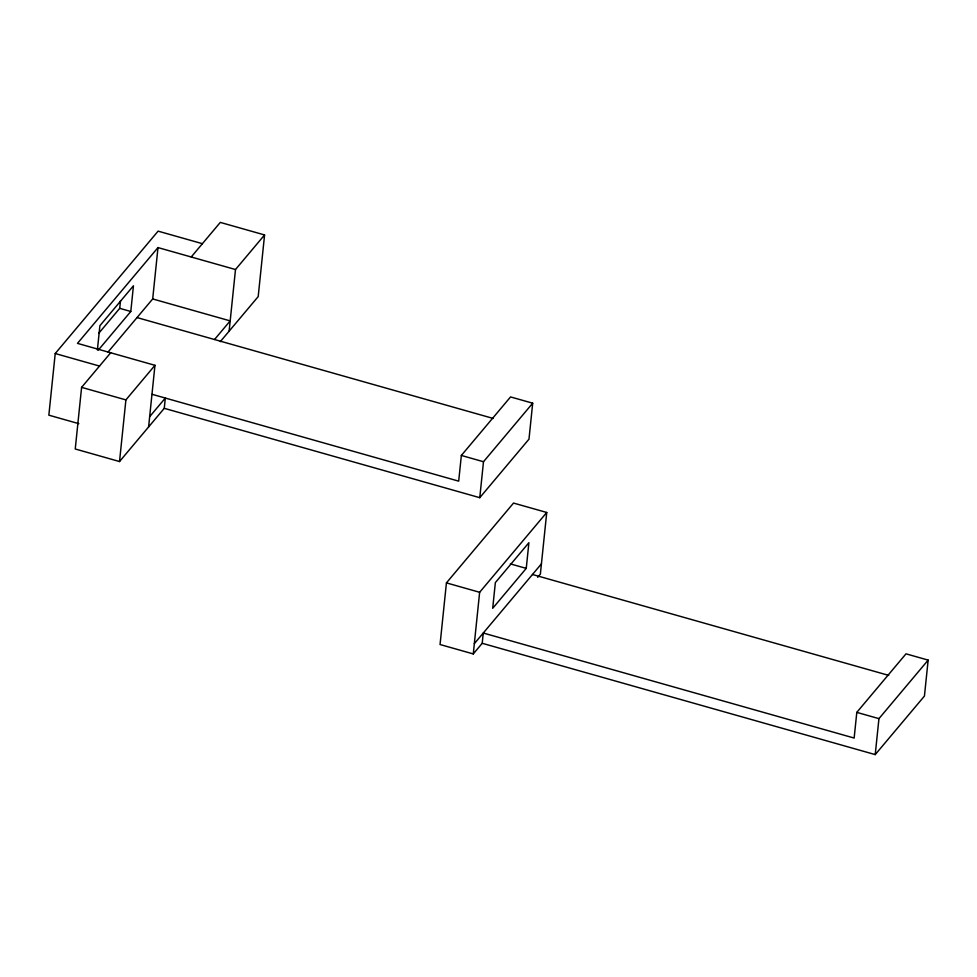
<?xml version="1.0" encoding="UTF-8"?>
<svg xmlns="http://www.w3.org/2000/svg" width="977" height="977" viewBox="0 0 977 977"><rect width="100%" height="100%" fill="white"/><g stroke="black" fill="none" stroke-linecap="round" stroke-linejoin="round"><path stroke-width="1.47" d="M202.398 243.688L158.103 231.146L55.225 353.527L48.85 415.176L78.844 423.664M110.682 352.77L81.604 387.356L75.241 448.993L119.524 461.535L164.258 408.325L165.321 398.054L149.664 416.678M97.395 349.876L99.898 325.695L133.446 285.797L130.796 311.48L98.201 350.242M98.64 333.426L119.719 308.341L120.501 300.782M119.524 461.535L125.899 399.898L154.964 365.313L77.476 343.367L157.993 247.584L235.494 269.53L264.572 234.944L220.289 222.402L191.211 256.988M108.081 352.001L152.693 298.95L157.993 247.584M148.602 426.949L154.964 365.313M229.119 331.179L235.494 269.53M264.572 234.944L258.197 296.593L220.314 341.645M537.68 577.309L540.366 574.122L546.741 512.473L513.523 503.07L446.428 582.878L440.053 644.527L473.271 653.931L482.211 643.293L483.273 633.023L854.142 738.05L856.805 712.367L906.009 653.833L928.15 660.11L924.437 696.064L875.221 754.598L482.211 643.293M164.258 408.325L479.768 497.684L528.984 439.161L532.697 403.196L510.556 396.931L461.352 455.453L458.689 481.148L152.156 394.329M479.768 497.684L483.493 461.73L532.697 403.196M473.271 653.931L479.634 592.294L546.741 512.473M526.249 568.382L528.899 542.699L495.351 582.61L492.701 608.292L526.249 568.382L510.36 563.888M875.221 754.598L878.946 718.645L928.15 660.11M214.525 339.52L230.181 320.896L152.693 298.95M474.333 643.66L541.429 563.839M119.719 308.341L130.796 311.48M137.036 317.574L493.238 418.461M461.352 455.453L483.493 461.73M55.225 353.527L99.507 366.07M81.604 387.356L125.899 399.898M532.477 574.488L888.691 675.376M446.428 582.878L479.634 592.294M856.805 712.367L878.946 718.645"/></g></svg>
